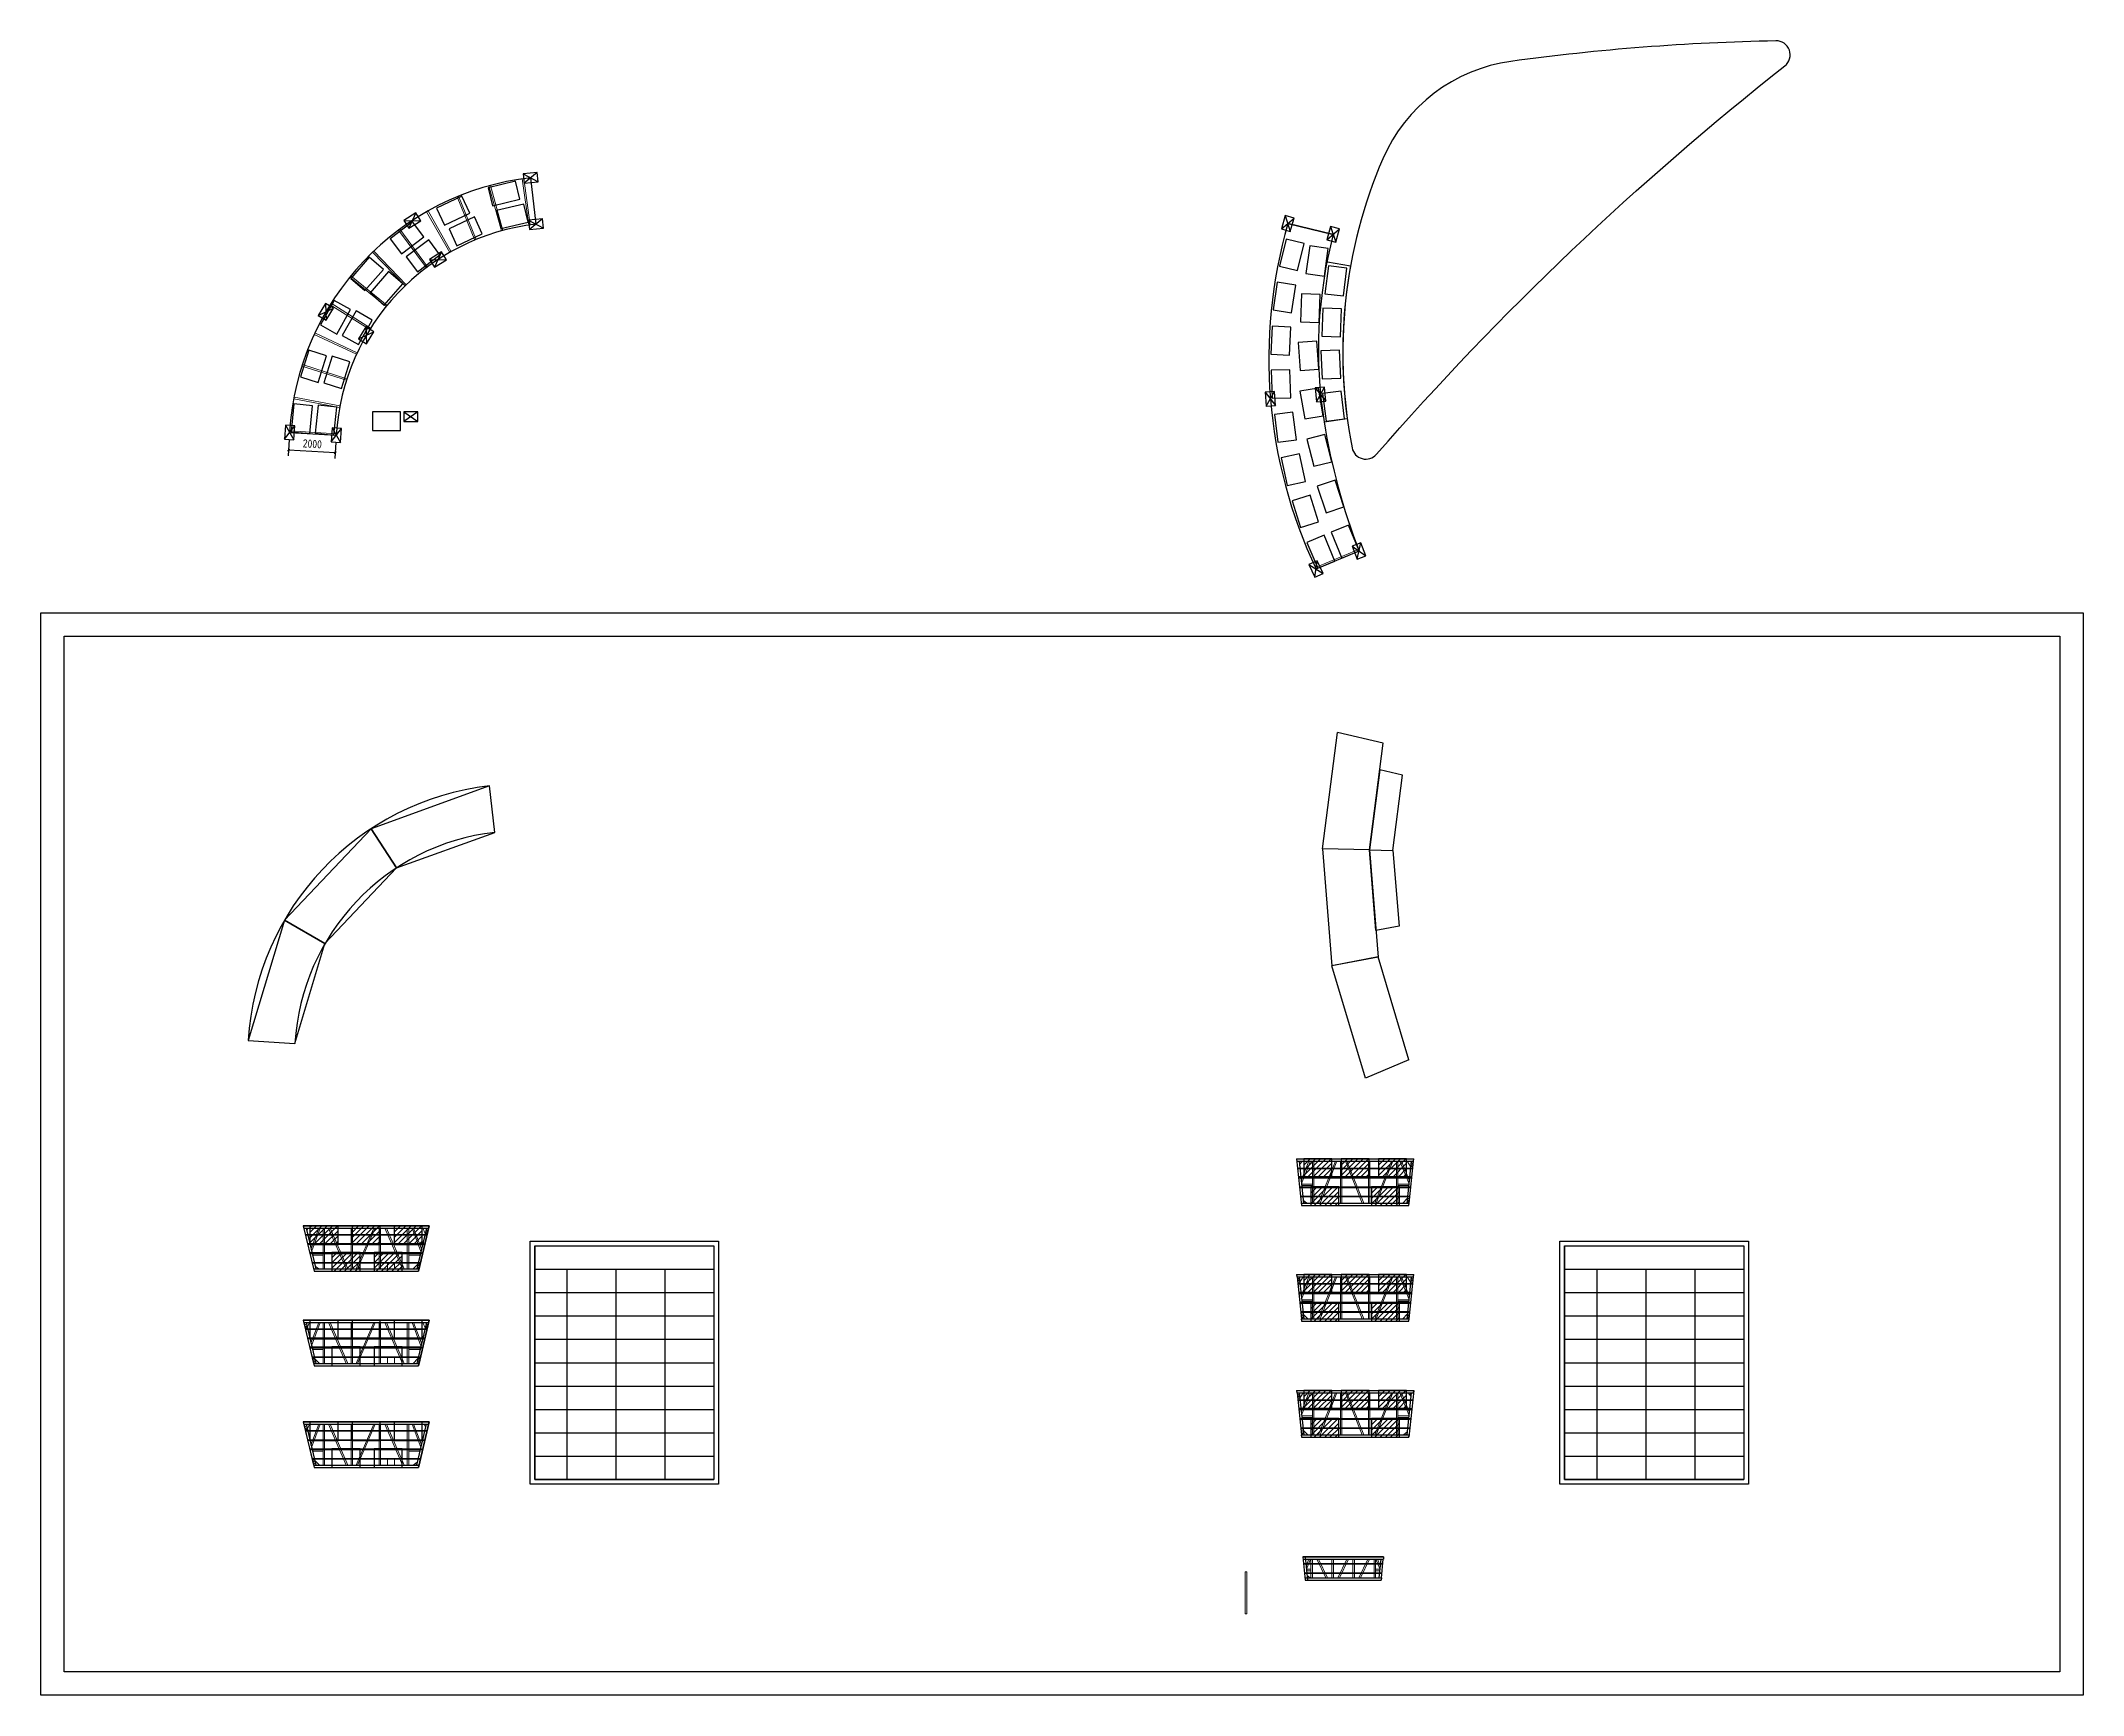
# Model space of a CAD drawing. Extents: x 2104 to 89513, y -51390 to 19416.
import ezdxf

# ---------------------------------------------------------------- set-up
doc = ezdxf.new("R2010")
doc.units = 0
doc.header["$LTSCALE"] = 1000
doc.header["$MEASUREMENT"] = 0
for name, color, linetype in [('00-BJLA-硬质边界', 40, 'Continuous'), ('U型对接槽', 6, 'Continuous'), ('卡槽', 242, 'Continuous'), ('浮箱名称', 5, 'Continuous'), ('连接端梁', 130, 'Continuous'), ('锚块', 222, 'Continuous')]:
    doc.layers.add(name, color=color, linetype=linetype)
for name, color, linetype, lineweight in [('加强板', 140, 'Continuous', 18), ('铝主梁', 3, 'Continuous', 9), ('铝龙骨', 7, 'Continuous', 9)]:
    doc.layers.add(name, color=color, linetype=linetype, lineweight=lineweight)
doc.styles.get("Standard").update_dxf_attribs({"font": 'gbenor.shx', "bigfont": 'gbcbig.shx'})
doc.dimstyles.get("Standard").update_dxf_attribs({"dimscale": 100, "dimtxt": 3.5, "dimasz": 1, "dimexe": 2.5, "dimexo": 3, "dimgap": 1.5, "dimtad": 1, "dimdec": 0, "dimzin": 0, "dimdsep": 46, "dimtxsty": 'Standard', "dimblk": 'ARCHTICK', "dimcen": 0.09, "dimadec": 0, "dimazin": 0, "dimtfac": 1, "dimtdec": 0, "dimtix": 1, "dimtmove": 2, "dimatfit": 3, "dimfxl": 1, "dimtolj": 1, "dimtzin": 0, "dimarcsym": 0})

# ---------------------------------------------------------------- blocks, each defined once
blk = doc.blocks.new('*U108')
at = {"layer": '浮箱名称'}
blk.add_lwpolyline([(0, 101), (1199, 53), (1231, 853), (32, 900)], close=True, dxfattribs=at)
blk = doc.blocks.new('*U109')
at = {"layer": '浮箱名称', "color": 0, "linetype": 'ByBlock', "lineweight": -2, "transparency": 16777216}
for p, rotation in [((21816, 11281), 15.48242623375462), ((19958, 10553), 27.33826452313159), ((18288, 9457), 39.19410281250858), ((16880, 8043), 51.0499411018856), ((15792, 6369), 62.90577939126262), ((15071, 4507), 74.76161768063965), ((14748, 2537), 86.61745597001661)]:
    blk.add_blockref('*U108', p, dxfattribs=dict(at, rotation=rotation))
blk = doc.blocks.new('*U110')
at = {"layer": '浮箱名称'}
blk.add_lwpolyline([(-1, -867), (1198, -915), (1230, -115), (31, -68)], close=True, dxfattribs=at)
blk = doc.blocks.new('*U111')
at = {"layer": '浮箱名称', "color": 0, "linetype": 'ByBlock', "lineweight": -2, "transparency": 16777216}
for p, rotation in [((21204, 13187), 15.88083453815083), ((18980, 12298), 27.66866281654756), ((16983, 10974), 39.45649109494422), ((15299, 9269), 51.24431937334091), ((14000, 7257), 63.03214765173762), ((13138, 5021), 74.8199759301343), ((12751, 2657), 86.60780420853106)]:
    blk.add_blockref('*U110', p, dxfattribs=dict(at, rotation=rotation))
blk = doc.blocks.new('_ArchTick')
at = {"color": 0, "linetype": 'ByBlock', "const_width": 0.4}
blk.add_lwpolyline([(-0.5, -0.5), (0.5, 0.5)], dxfattribs=at)
blk = doc.blocks.new('*D112')
at = {"layer": 'Defpoints', "color": 0, "transparency": 16777216}
for p in [(12751, 2657), (12706, 1902), (14748, 2537)]:
    blk.add_point(p, dxfattribs=at)
at = {"layer": '浮箱名称', "color": 0, "lineweight": -2, "transparency": 16777216}
for p, q in [((12733, 2357), (12691, 1653)), ((14703, 1782), (12706, 1902)), ((14730, 2237), (14688, 1533))]:
    blk.add_line(p, q, dxfattribs=at)
at = {"layer": '浮箱名称', "color": 0, "lineweight": -2, "transparency": 16777216, "xscale": 100, "yscale": 100, "zscale": 100}
for p, rotation in [((12706, 1902), 176.5611601380903), ((14703, 1782), 356.5611601380903)]:
    blk.add_blockref('_ArchTick', p, dxfattribs=dict(at, rotation=rotation))
at = {"layer": '浮箱名称', "color": 0, "transparency": 16777216, "insert": (13724, 2167), "char_height": 350, "attachment_point": 5, "rotation": 356.56116}
blk.add_mtext('\\A1;2000', dxfattribs=at)
blk = doc.blocks.new('*U113')
at = {"layer": '浮箱名称'}
blk.add_lwpolyline([(1195, -137), (-4, -80), (-42, -879), (1157, -936)], close=True, dxfattribs=at)
blk = doc.blocks.new('*U114')
at = {"layer": '浮箱名称', "color": 0, "linetype": 'ByBlock', "lineweight": -2, "transparency": 16777216}
for p, rotation in [((55040, 9787), 79.06620190362979), ((54765, 7908), 84.24790588157073), ((54660, 6011), 89.42960985951154), ((54727, 4113), 94.61131383745227), ((54965, 2229), 99.79301781539307), ((55372, 374), 104.9747217933339), ((55945, -1437), 110.1564257712748), ((56680, -3189), 115.3381297492157)]:
    blk.add_blockref('*U113', p, dxfattribs=dict(at, rotation=rotation))
blk = doc.blocks.new('*U115')
at = {"layer": '浮箱名称'}
blk.add_lwpolyline([(1207, 903), (7, 914), (0, 114), (1200, 103)], close=True, dxfattribs=at)
blk = doc.blocks.new('*U116')
at = {"layer": '浮箱名称', "color": 0, "linetype": 'ByBlock', "lineweight": -2, "transparency": 16777216}
for p, rotation in [((57966, 8482), 83.37675193445781), ((57837, 6738), 88.15139119159271), ((57854, 4988), 92.92603044872759), ((58016, 3246), 97.70066970586261)]:
    blk.add_blockref('*U115', p, dxfattribs=dict(at, rotation=rotation))
blk = doc.blocks.new('锚块')
at = {"layer": '锚块'}
blk.add_lwpolyline([(25072, 13954), (25672, 13954), (25672, 14354), (25072, 14354)], close=True, dxfattribs=at)
for points in [[(25672, 14354), (25072, 13954)], [(25072, 14354), (25672, 13954)]]:
    blk.add_lwpolyline(points, dxfattribs=at)
blk = doc.blocks.new('*U118')
at = {"layer": '锚块', "rotation": 358.977561918894}
blk.add_blockref('锚块', (-25621, -13699), dxfattribs=at)
blk = doc.blocks.new('*U119')
at = {"layer": '锚块', "color": 0, "linetype": 'ByBlock', "lineweight": -2, "transparency": 16777216}
for p, rotation in [((23297, 11569), 6.532660286140839), ((19100, 10052), 33.22759218076614), ((16032, 6811), 59.92252407539139), ((14748, 2537), 86.61745597001661)]:
    blk.add_blockref('*U118', p, dxfattribs=dict(at, rotation=rotation))
blk = doc.blocks.new('*U120')
at = {"layer": '锚块', "rotation": 359.2581737395506}
blk.add_blockref('锚块', (-25554, -13824), dxfattribs=at)
blk = doc.blocks.new('*U121')
at = {"layer": '锚块', "color": 0, "linetype": 'ByBlock', "lineweight": -2, "transparency": 16777216}
for p, rotation in [((23068, 13556), 6.537499685195602), ((18004, 11725), 33.22760119297405), ((14302, 7814), 59.91770270075256), ((12751, 2657), 86.60780420853106)]:
    blk.add_blockref('*U120', p, dxfattribs=dict(at, rotation=rotation))
blk = doc.blocks.new('*U122')
at = {"layer": '锚块', "rotation": 359.5916326167693}
blk.add_blockref('锚块', (-25473, -13973), dxfattribs=at)
blk = doc.blocks.new('*U123')
at = {"layer": '锚块', "color": 0, "linetype": 'ByBlock', "lineweight": -2, "transparency": 16777216}
for p, rotation in [((55473, 11595), 73.9947004370309), ((54728, 4093), 94.66641509312325), ((56680, -3189), 115.3381297492157)]:
    blk.add_blockref('*U122', p, dxfattribs=dict(at, rotation=rotation))
blk = doc.blocks.new('*U124')
at = {"layer": '浮箱名称'}
blk.add_lwpolyline([(1178, 831), (-22, 800), (-1, 0), (1199, 31)], close=True, dxfattribs=at)
blk = doc.blocks.new('*U125')
at = {"layer": '锚块', "color": 0, "linetype": 'ByBlock', "lineweight": -2, "transparency": 16777216}
for p, rotation in [((57039, 9345), 80.67810270549326), ((56816, 7358), 86.55179480331631), ((56799, 5359), 92.42548690113928), ((56985, 3369), 98.29917899896235), ((57358, 1404), 102.8538745781734), ((57873, -528), 106.977771879688), ((58525, -2418), 111.1016691812028)]:
    blk.add_blockref('*U124', p, dxfattribs=dict(at, rotation=rotation))
blk = doc.blocks.new('*U126')
at = {"layer": '锚块', "rotation": 359.6911219743815}
blk.add_blockref('锚块', (-25448, -14017), dxfattribs=at)
blk = doc.blocks.new('*U127')
at = {"layer": '锚块', "color": 0, "linetype": 'ByBlock', "lineweight": -2, "transparency": 16777216}
for p, rotation in [((57419, 11134), 75.30527770450016), ((56875, 4277), 95.61276649846559), ((58525, -2418), 111.1016691812028)]:
    blk.add_blockref('*U126', p, dxfattribs=dict(at, rotation=rotation))
blk = doc.blocks.new('*U128')
at = {"layer": '铝主梁'}
blk.add_lwpolyline([(2, 2000), (2, 0), (62, -2), (74, 2000)], close=True, dxfattribs=at)
blk = doc.blocks.new('*U129')
at = {"layer": '铝主梁', "color": 0, "linetype": 'ByBlock', "lineweight": -2, "transparency": 16777216}
for p, rotation in [((21816, 11281), 15.48242623375517), ((22990, 11529), 8.36892326012902), ((20683, 10890), 22.59592920738129), ((19606, 10362), 29.7094321810074), ((18604, 9704), 36.82293515463356), ((17690, 8927), 43.93643812825975), ((16880, 8043), 51.04994110188591), ((16185, 7065), 58.16344407551208), ((15617, 6009), 65.27694704913817), ((15184, 4891), 72.39045002276436), ((14893, 3727), 79.50395299639045), ((14748, 2537), 86.61745597001661)]:
    blk.add_blockref('*U128', p, dxfattribs=dict(at, rotation=rotation))
blk = doc.blocks.new('*U130')
at = {"layer": '浮箱名称'}
blk.add_lwpolyline([(-600, -400), (600, -400), (600, 400), (-600, 400)], close=True, dxfattribs=at)
blk = doc.blocks.new('*U131')
at = {"color": 0, "linetype": 'ByBlock', "lineweight": -2, "transparency": 16777216}
for p in [(0, 0), (1800, 0), (3600, 0)]:
    blk.add_blockref('*U130', p, dxfattribs=at)
blk = doc.blocks.new('*U132')
at = {"layer": '浮箱名称'}
blk.add_lwpolyline([(-600, -400), (600, -400), (600, 400), (-600, 400)], close=True, dxfattribs=at)
blk = doc.blocks.new('*U133')
at = {"color": 0, "linetype": 'ByBlock', "lineweight": -2, "transparency": 16777216}
for p in [(0, 0), (1800, 0)]:
    blk.add_blockref('*U132', p, dxfattribs=at)
blk = doc.blocks.new('*U134')
at = {"layer": '铝主梁'}
for points in [[(-30, 873), (-30, -873)], [(30, -873), (30, 873)]]:
    blk.add_lwpolyline(points, dxfattribs=at)
blk = doc.blocks.new('*U135')
at = {"layer": '连接端梁', "color": 0, "linetype": 'ByBlock', "lineweight": -2, "transparency": 16777216}
for p in [(0, 0), (1200, 0), (2400, 0), (3600, 0)]:
    blk.add_blockref('*U134', p, dxfattribs=at)
blk = doc.blocks.new('*U137')
at = {"layer": '浮箱名称'}
blk.add_lwpolyline([(-600, -400), (600, -400), (600, 400), (-600, 400)], close=True, dxfattribs=at)
blk = doc.blocks.new('*U138')
at = {"color": 0, "linetype": 'ByBlock', "lineweight": -2, "transparency": 16777216}
for p in [(0, 0), (1800, 0), (3600, 0)]:
    blk.add_blockref('*U137', p, dxfattribs=at)
blk = doc.blocks.new('*U139')
at = {"layer": '浮箱名称'}
blk.add_lwpolyline([(-600, -400), (600, -400), (600, 400), (-600, 400)], close=True, dxfattribs=at)
blk = doc.blocks.new('*U140')
at = {"color": 0, "linetype": 'ByBlock', "lineweight": -2, "transparency": 16777216}
for p in [(0, 0), (1800, 0)]:
    blk.add_blockref('*U139', p, dxfattribs=at)
blk = doc.blocks.new('*U141')
at = {"layer": '铝主梁'}
for points in [[(-30, 873), (-30, -873)], [(30, -873), (30, 873)]]:
    blk.add_lwpolyline(points, dxfattribs=at)
blk = doc.blocks.new('*U142')
at = {"layer": '连接端梁', "color": 0, "linetype": 'ByBlock', "lineweight": -2, "transparency": 16777216}
for p in [(0, 0), (1200, 0), (2400, 0), (3600, 0)]:
    blk.add_blockref('*U141', p, dxfattribs=at)
blk = doc.blocks.new('*U143')
at = {"layer": '浮箱名称'}
blk.add_lwpolyline([(-600, -400), (600, -400), (600, 400), (-600, 400)], close=True, dxfattribs=at)
blk = doc.blocks.new('*U144')
at = {"color": 0, "linetype": 'ByBlock', "lineweight": -2, "transparency": 16777216}
for p in [(0, 0), (1800, 0), (3600, 0)]:
    blk.add_blockref('*U143', p, dxfattribs=at)
blk = doc.blocks.new('*U145')
at = {"layer": '浮箱名称'}
blk.add_lwpolyline([(-600, -400), (600, -400), (600, 400), (-600, 400)], close=True, dxfattribs=at)
blk = doc.blocks.new('*U146')
at = {"color": 0, "linetype": 'ByBlock', "lineweight": -2, "transparency": 16777216}
for p in [(0, 0), (1800, 0)]:
    blk.add_blockref('*U145', p, dxfattribs=at)
blk = doc.blocks.new('*U147')
at = {"layer": '铝主梁'}
for points in [[(-30, 873), (-30, -873)], [(30, -873), (30, 873)]]:
    blk.add_lwpolyline(points, dxfattribs=at)
blk = doc.blocks.new('*U148')
at = {"layer": '连接端梁', "color": 0, "linetype": 'ByBlock', "lineweight": -2, "transparency": 16777216}
for p in [(0, 0), (1200, 0), (2400, 0), (3600, 0)]:
    blk.add_blockref('*U147', p, dxfattribs=at)
blk = doc.blocks.new('1')
at = {"layer": '加强板'}
blk.add_lwpolyline([(18699, -32438), (18452, -32438), (18554, -32659), (18647, -32659)], close=True, dxfattribs=at)
for centre in [(18612, -32609), (18632, -32526)]:
    blk.add_circle(centre, 10, dxfattribs=at)
blk = doc.blocks.new('2')
at = {"layer": '加强板'}
blk.add_lwpolyline([(18334, -33978), (18241, -33978), (18034, -34184), (18285, -34184)], close=True, dxfattribs=at)
for centre in [(18273, -34039), (18253, -34122)]:
    blk.add_circle(centre, 10, dxfattribs=at)
blk = doc.blocks.new('5')
for points in [[(59340, -19796), (57364, -20169)], [(60659, -24202), (59340, -19796)], [(58803, -24977), (57364, -20169)], [(60659, -24202), (58803, -24977)]]:
    blk.add_lwpolyline(points)

msp = doc.modelspace()

# ---------------------------------------------------------------- hatches: boundary and pattern name
at = {"layer": '卡槽'}
h = msp.add_hatch(dxfattribs=at)
h.set_pattern_fill('ANSI31', color=5, scale=100)
h.set_pattern_definition([(45, (0, -3004.16), (-112.2532, 112.2532), [])])
h.paths.add_polyline_path([(13622.7, -32103), (14822.7, -32103), (14822.7, -31303), (13622.7, -31303)])
h.paths.add_polyline_path([(15422.7, -32103), (16622.7, -32103), (16622.7, -31303), (15422.7, -31303)])
h.paths.add_polyline_path([(17222.7, -32103), (18422.7, -32103), (18422.7, -31303), (17222.7, -31303)])
h.paths.add_polyline_path([(14564.9, -33248.9), (15764.9, -33248.9), (15764.9, -32448.9), (14564.9, -32448.9)])
h.paths.add_polyline_path([(16364.9, -33248.9), (17564.9, -33248.9), (17564.9, -32448.9), (16364.9, -32448.9)])
at = {"layer": '铝主梁'}
h = msp.add_hatch(dxfattribs=at)
h.set_pattern_fill('ANSI31', color=5, scale=100)
h.set_pattern_definition([(45, (0, 0), (-112.2532, 112.2532), [])])
h.paths.add_polyline_path([(56158.2, -29235.1), (57358.2, -29235.1), (57358.2, -28435.1), (56158.2, -28435.1)])
h = msp.add_hatch(dxfattribs=at)
h.set_pattern_fill('ANSI31', color=5, scale=100)
h.set_pattern_definition([(45, (1600, 1e-07), (-112.2532, 112.2532), [])])
h.paths.add_polyline_path([(57758.2, -29235.1), (58958.2, -29235.1), (58958.2, -28435.1), (57758.2, -28435.1)])
h = msp.add_hatch(dxfattribs=at)
h.set_pattern_fill('ANSI31', color=5, scale=100)
h.set_pattern_definition([(45, (3200, 4e-12), (-112.2532, 112.2532), [])])
h.paths.add_polyline_path([(59358.2, -29235.1), (60558.2, -29235.1), (60558.2, -28435.1), (59358.2, -28435.1)])
h = msp.add_hatch(dxfattribs=at)
h.set_pattern_fill('ANSI31', color=5, scale=100)
h.set_pattern_definition([(45, (300, -1200), (-112.2532, 112.2532), [])])
h.paths.add_polyline_path([(56458.2, -30435.1), (57658.2, -30435.1), (57658.2, -29635.1), (56458.2, -29635.1)])
h = msp.add_hatch(dxfattribs=at)
h.set_pattern_fill('ANSI31', color=5, scale=100)
h.set_pattern_definition([(45, (2900, -1200), (-112.2532, 112.2532), [])])
h.paths.add_polyline_path([(59058.2, -30435.1), (60258.2, -30435.1), (60258.2, -29635.1), (59058.2, -29635.1)])
h = msp.add_hatch(dxfattribs=at)
h.set_pattern_fill('ANSI31', color=5, scale=100)
h.set_pattern_definition([(45, (0, -4948.2), (-112.2532, 112.2532), [])])
h.paths.add_polyline_path([(56158.2, -34183.3), (57358.2, -34183.3), (57358.2, -33383.3), (56158.2, -33383.3)])
h = msp.add_hatch(dxfattribs=at)
h.set_pattern_fill('ANSI31', color=5, scale=100)
h.set_pattern_definition([(45, (1600, -4948.2), (-112.2532, 112.2532), [])])
h.paths.add_polyline_path([(57758.2, -34183.3), (58958.2, -34183.3), (58958.2, -33383.3), (57758.2, -33383.3)])
h = msp.add_hatch(dxfattribs=at)
h.set_pattern_fill('ANSI31', color=5, scale=100)
h.set_pattern_definition([(45, (3200, -4948.2), (-112.2532, 112.2532), [])])
h.paths.add_polyline_path([(59358.2, -34183.3), (60558.2, -34183.3), (60558.2, -33383.3), (59358.2, -33383.3)])
h = msp.add_hatch(dxfattribs=at)
h.set_pattern_fill('ANSI31', color=5, scale=100)
h.set_pattern_definition([(45, (300, -6148.2), (-112.2532, 112.2532), [])])
h.paths.add_polyline_path([(56458.2, -35383.3), (57658.2, -35383.3), (57658.2, -34583.3), (56458.2, -34583.3)])
h = msp.add_hatch(dxfattribs=at)
h.set_pattern_fill('ANSI31', color=5, scale=100)
h.set_pattern_definition([(45, (2900, -6148.2), (-112.2532, 112.2532), [])])
h.paths.add_polyline_path([(59058.2, -35383.3), (60258.2, -35383.3), (60258.2, -34583.3), (59058.2, -34583.3)])
h = msp.add_hatch(dxfattribs=at)
h.set_pattern_fill('ANSI31', color=5, scale=100)
h.set_pattern_definition([(45, (0, -9918.67), (-112.2532, 112.2532), [])])
h.paths.add_polyline_path([(56158.2, -39153.8), (57358.2, -39153.8), (57358.2, -38353.8), (56158.2, -38353.8)])
h = msp.add_hatch(dxfattribs=at)
h.set_pattern_fill('ANSI31', color=5, scale=100)
h.set_pattern_definition([(45, (1600, -9918.67), (-112.2532, 112.2532), [])])
h.paths.add_polyline_path([(57758.2, -39153.8), (58958.2, -39153.8), (58958.2, -38353.8), (57758.2, -38353.8)])
h = msp.add_hatch(dxfattribs=at)
h.set_pattern_fill('ANSI31', color=5, scale=100)
h.set_pattern_definition([(45, (3200, -9918.67), (-112.2532, 112.2532), [])])
h.paths.add_polyline_path([(59358.2, -39153.8), (60558.2, -39153.8), (60558.2, -38353.8), (59358.2, -38353.8)])
h = msp.add_hatch(dxfattribs=at)
h.set_pattern_fill('ANSI31', color=5, scale=100)
h.set_pattern_definition([(45, (300, -11118.67), (-112.2532, 112.2532), [])])
h.paths.add_polyline_path([(56458.2, -40353.8), (57658.2, -40353.8), (57658.2, -39553.8), (56458.2, -39553.8)])
h = msp.add_hatch(dxfattribs=at)
h.set_pattern_fill('ANSI31', color=5, scale=100)
h.set_pattern_definition([(45, (2900, -11118.67), (-112.2532, 112.2532), [])])
h.paths.add_polyline_path([(59058.2, -40353.8), (60258.2, -40353.8), (60258.2, -39553.8), (59058.2, -39553.8)])

# ---------------------------------------------------------------- linework, layer by layer
for p, q in [((56113.5, -45470.9), (56218.6, -46470.9)), ((59572.9, -45470.9), (56113.5, -45470.9)), ((56218.6, -46470.9), (59467.8, -46470.9))]:
    msp.add_line(p, q)
for points in [[(55473.2, 11595, 0.1823774), (56679.9, -3188.7, -0.7143538)], [(57419.3, 11133.7, 0.1040303), (57024.6, 3112.1, 0.0516914), (58525.4, -2418, 2.69637)]]:
    msp.add_lwpolyline(points, format="xyb")
for points in [[(58965.8, -15212.4), (59971.1, -15235.8), (60385.8, -12013.2), (59407.4, -11781.3)], [(17331.8, -15980.5), (21528.5, -14463), (21299.9, -12476.1), (16235.9, -14307.5)], [(14264.2, -19221.6), (17331.8, -15980.5), (16235.9, -14307.5), (12533.5, -18219.3)], [(58965.8, -15212.4), (59971.1, -15235.8), (60235.4, -18474.2), (59247.3, -18660.3)], [(12979.5, -23495.3), (14264.2, -19221.6), (12533.5, -18219.3), (10983.1, -23375.4)], [(13798.7, -33248.9), (18261.3, -33248.9), (18723, -31303), (13337, -31303)], [(13798.7, -37288.1), (18261.3, -37288.1), (18723, -35342.1), (13337, -35342.1)], [(13798.7, -41642.3), (18261.3, -41642.3), (18723, -39696.3), (13337, -39696.3)]]:
    msp.add_lwpolyline(points, close=True)
for points in [[(55848.4, -28435.1), (60868, -28435.1)], [(56058.6, -30435.1), (60657.8, -30435.1)], [(14104.5, -31303), (14104.5, -31303), (14044.5, -31303)], [(23239.6, -32160.5), (23239.6, -42160.5)], [(23239.6, -32160.5), (30913.4, -32160.5)], [(30913.4, -32160.5), (30913.4, -42160.5)], [(67311.2, -32160.5), (74985, -32160.5)], [(67311.2, -32160.5), (67311.2, -42160.5)], [(74985, -32160.5), (74985, -42160.5)], [(23239.6, -33160.5), (30913.4, -33160.5)], [(24622.5, -33160.5), (24622.5, -42160.5)], [(26719.5, -33160.5), (26719.5, -42160.5)], [(28816.4, -33160.5), (28816.4, -42160.5)], [(67311.2, -33160.5), (74985, -33160.5)], [(68694.1, -33160.5), (68694.1, -42160.5)], [(70791.1, -33160.5), (70791.1, -42160.5)], [(72888, -33160.5), (72888, -42160.5)], [(14044.5, -33248.9), (14104.5, -33248.9)], [(55848.4, -33383.3), (60868, -33383.3)], [(23239.6, -34160.5), (30913.4, -34160.5)], [(67311.2, -34160.5), (74985, -34160.5)], [(14104.5, -35342.1), (14104.5, -35342.1), (14044.5, -35342.1)], [(23239.6, -35160.5), (30913.4, -35160.5)], [(56058.6, -35383.3), (60657.8, -35383.3)], [(67311.2, -35160.5), (74985, -35160.5)], [(23239.6, -36160.5), (30913.4, -36160.5)], [(67311.2, -36160.5), (74985, -36160.5)], [(14044.5, -37288.1), (14104.5, -37288.1)], [(23239.6, -37160.5), (30913.4, -37160.5)], [(67311.2, -37160.5), (74985, -37160.5)], [(23239.6, -38160.5), (30913.4, -38160.5)], [(55848.4, -38353.8), (60868, -38353.8)], [(67311.2, -38160.5), (74985, -38160.5)], [(23239.6, -39160.5), (30913.4, -39160.5)], [(67311.2, -39160.5), (74985, -39160.5)], [(14104.5, -39696.3), (14104.5, -39696.3), (14044.5, -39696.3)], [(23239.6, -40160.5), (30913.4, -40160.5)], [(67311.2, -40160.5), (74985, -40160.5)], [(56058.6, -40353.8), (60657.8, -40353.8)], [(14044.5, -41642.3), (14104.5, -41642.3)], [(23239.6, -41160.5), (30913.4, -41160.5)], [(67311.2, -41160.5), (74985, -41160.5)], [(23239.6, -42160.5), (30913.4, -42160.5)], [(67311.2, -42160.5), (74985, -42160.5)]]:
    msp.add_lwpolyline(points)
at = {"layer": '00-BJLA-硬质边界'}
for p, q in [((23296.8, 11569.3), (23068.3, 13556.2)), ((12751.5, 2656.9), (14747.9, 2536.9)), ((21528.5, -14463), (21299.9, -12476.1))]:
    msp.add_line(p, q, dxfattribs=at)
msp.add_lwpolyline([(65024.8, 18537.2, 0.2629448), (59541.1, 14371.8, 0.1515527), (58223, 1997.2, 0.6233175), (59263.7, 1718.8, -0.0466016), (76744.8, 18344.2, 0.7190834), (76362.2, 19415.5, 0.0290322), (65025.2, 18537.2)], format="xyb", dxfattribs=at)
for points in [[(57419.3, 11133.7), (55473.2, 11595)], [(55473.2, 11595), (57419.3, 11133.7)], [(57419.3, 11133.7), (55473.2, 11595)], [(55473.2, 11595), (57419.3, 11133.7)], [(57174.2, 9957.5), (58158.4, 9780.3)], [(57174.2, 9957.5), (58158.4, 9780.3)], [(57024.6, 3112.1), (58015.6, 3246.1)], [(57024.6, 3112.1), (58015.6, 3246.1)], [(56679.9, -3188.7), (58525.4, -2418)], [(56679.9, -3188.7), (58525.4, -2418)], [(10983.1, -23375.4), (12979.5, -23495.3)]]:
    msp.add_lwpolyline(points, dxfattribs=at)
for centre, radius, start, end in [((24396.4, 1966.6), 11665.4, 96.5375, 176.607804), ((24396.4, 1966.6), 9665.4, 96.53266, 176.617456), ((22628.1, -24065.6), 11665.4, 96.5375, 176.607804), ((22628.1, -24065.6), 9665.4, 96.53266, 176.617456)]:
    msp.add_arc(centre, radius, start, end, dxfattribs=at)
at = {"layer": 'U型对接槽'}
for points in [[(60751.9, -28535.1), (60562.8, -30335.1)], [(60842.4, -28535.1), (60653.2, -30335.1)], [(18606.8, -31403), (18192.6, -33148.9)], [(18699.3, -31403), (18285, -33148.9)], [(55873.9, -33483.3), (56063.1, -35283.3)], [(55964.4, -33483.3), (56153.6, -35283.3)], [(60751.9, -33483.3), (60562.8, -35283.3)], [(60842.4, -33483.3), (60653.2, -35283.3)], [(13360.7, -35442.1), (13775, -37188.1)], [(13453.2, -35442.1), (13867.5, -37188.1)], [(18606.8, -35442.1), (18192.6, -37188.1)], [(18699.3, -35442.1), (18285, -37188.1)], [(55873.9, -38453.8), (56063.1, -40253.8)], [(55964.4, -38453.8), (56153.6, -40253.8)], [(13360.7, -39796.3), (13775, -41542.3)], [(13453.2, -39796.3), (13867.5, -41542.3)], [(59456.8, -45570.9), (59372.7, -46370.9)], [(59547.3, -45570.9), (59463.2, -46370.9)]]:
    msp.add_lwpolyline(points, dxfattribs=at)
at = {"layer": '加强板'}
for points in [[(60727.6, -28767), (60584.8, -28535.1)], [(60842.4, -28535.1), (60818.1, -28767), (60727.6, -28767)], [(60583.6, -30137.1), (60389.5, -30335.1)], [(60653.2, -30335.1), (60674.1, -30137.1), (60583.6, -30137.1)], [(18241.4, -32943.2), (18034.1, -33148.9)], [(55873.9, -33483.3), (55898.3, -33715.2), (55988.8, -33715.2)], [(55988.8, -33715.2), (56131.6, -33483.3)], [(60727.6, -33715.2), (60584.8, -33483.3)], [(60842.4, -33483.3), (60818.1, -33715.2), (60727.6, -33715.2)], [(18554.4, -35663.2), (18452.2, -35442.1), (18699.3, -35442.1)], [(18699.3, -35442.1), (18646.9, -35663.2), (18554.4, -35663.2)], [(56063.1, -35283.3), (56042.3, -35085.3), (56132.8, -35085.3)], [(56132.8, -35085.3), (56326.9, -35283.3)], [(60583.6, -35085.3), (60389.5, -35283.3)], [(60653.2, -35283.3), (60674.1, -35085.3), (60583.6, -35085.3)], [(18241.4, -36982.4), (18034.1, -37188.1)], [(18034.1, -37188.1), (18285, -37188.1)], [(18285, -37188.1), (18333.9, -36982.4), (18241.4, -36982.4)], [(55873.9, -38453.8), (55898.3, -38685.7), (55988.8, -38685.7)], [(55988.8, -38685.7), (56131.6, -38453.8)], [(56063.1, -40253.8), (56042.3, -40055.7), (56132.8, -40055.7)], [(56132.8, -40055.7), (56326.9, -40253.8)]]:
    msp.add_lwpolyline(points, dxfattribs=at)
for points in [[(60584.8, -28535.1), (60842.4, -28535.1), (60818.1, -28767), (60727.6, -28767)], [(56131.6, -33483.3), (55873.9, -33483.3), (55898.3, -33715.2), (55988.8, -33715.2)], [(60584.8, -33483.3), (60842.4, -33483.3), (60818.1, -33715.2), (60727.6, -33715.2)], [(56131.6, -38453.8), (55873.9, -38453.8), (55898.3, -38685.7), (55988.8, -38685.7)]]:
    msp.add_lwpolyline(points, close=True, dxfattribs=at)
for centre in [(60780.6, -28693.6), (60788.4, -28619.6), (60614, -30278.6), (60621.8, -30204.6), (55928, -33567.8), (55935.8, -33641.8), (60780.6, -33641.8), (60788.4, -33567.8), (56094.6, -35152.8), (56102.4, -35226.8), (60614, -35226.8), (60621.8, -35152.8), (55928, -38538.2), (55935.8, -38612.3), (56094.6, -40123.3), (56102.4, -40197.3)]:
    msp.add_circle(centre, 10, dxfattribs=at)
at = {"layer": '卡槽'}
for points in [[(2104.2, -5067.3), (89513.4, -5067.3), (89513.4, -51390.4), (2104.2, -51390.4)], [(3104.2, -6067.3), (88513.4, -6067.3), (88513.4, -50390.4), (3104.2, -50390.4)], [(55980.1, -29195.1), (60730.9, -29195.1), (60730.9, -29235.1), (55980.1, -29235.1)], [(56020, -29635.1), (60681.3, -29635.1), (60681.3, -29675.1), (56020, -29675.1)], [(13560.7, -32063), (18499.4, -32063), (18499.4, -32103), (13560.7, -32103)], [(23039.6, -31960.5), (31113.4, -31960.5), (31113.4, -42360.5), (23039.6, -42360.5)], [(23239.6, -32160.5), (30913.4, -32160.5), (30913.4, -42160.5), (23239.6, -42160.5)], [(67111.2, -31960.5), (75185, -31960.5), (75185, -42360.5), (67111.2, -42360.5)], [(67311.2, -32160.5), (74985, -32160.5), (74985, -42160.5), (67311.2, -42160.5)], [(13651.5, -32448.9), (18402.2, -32448.9), (18402.2, -32488.9), (13651.5, -32488.9)], [(55980.1, -34143.3), (60730.9, -34143.3), (60730.9, -34183.3), (55980.1, -34183.3)], [(56020, -34583.3), (60681.3, -34583.3), (60681.3, -34623.3), (56020, -34623.3)], [(13560.7, -36102.1), (18499.4, -36102.1), (18499.4, -36142.1), (13560.7, -36142.1)], [(13651.5, -36488.1), (18402.2, -36488.1), (18402.2, -36528.1), (13651.5, -36528.1)], [(55980.1, -39113.8), (60730.9, -39113.8), (60730.9, -39153.8), (55980.1, -39153.8)], [(56020, -39553.8), (60681.3, -39553.8), (60681.3, -39593.8), (56020, -39593.8)], [(13560.7, -40456.3), (18499.4, -40456.3), (18499.4, -40496.3), (13560.7, -40496.3)], [(13651.5, -40842.3), (18402.2, -40842.3), (18402.2, -40882.3), (13651.5, -40882.3)]]:
    msp.add_lwpolyline(points, close=True, dxfattribs=at)
for points in [[(13622.7, -36102.1), (18422.7, -36102.1)], [(13622.7, -36142.1), (18422.7, -36142.1)]]:
    msp.add_lwpolyline(points, dxfattribs=at)
at = {"layer": '浮箱名称'}
msp.add_lwpolyline([(58158.4, 9780.3, 0.0782836), (58015.6, 3246.1, -1.1324145)], format="xyb", dxfattribs=at)
for points in [[(16298.6, 2740), (17498.6, 2740), (17498.6, 3540), (16298.6, 3540)], [(56158.2, -29235.1), (57358.2, -29235.1), (57358.2, -28435.1), (56158.2, -28435.1)], [(57758.2, -29235.1), (58958.2, -29235.1), (58958.2, -28435.1), (57758.2, -28435.1)], [(59358.2, -29235.1), (60558.2, -29235.1), (60558.2, -28435.1), (59358.2, -28435.1)], [(56458.2, -30435.1), (57658.2, -30435.1), (57658.2, -29635.1), (56458.2, -29635.1)], [(59058.2, -30435.1), (60258.2, -30435.1), (60258.2, -29635.1), (59058.2, -29635.1)], [(56158.2, -34183.3), (57358.2, -34183.3), (57358.2, -33383.3), (56158.2, -33383.3)], [(57758.2, -34183.3), (58958.2, -34183.3), (58958.2, -33383.3), (57758.2, -33383.3)], [(59358.2, -34183.3), (60558.2, -34183.3), (60558.2, -33383.3), (59358.2, -33383.3)], [(56458.2, -35383.3), (57658.2, -35383.3), (57658.2, -34583.3), (56458.2, -34583.3)], [(59058.2, -35383.3), (60258.2, -35383.3), (60258.2, -34583.3), (59058.2, -34583.3)], [(56158.2, -39153.8), (57358.2, -39153.8), (57358.2, -38353.8), (56158.2, -38353.8)], [(57758.2, -39153.8), (58958.2, -39153.8), (58958.2, -38353.8), (57758.2, -38353.8)], [(59358.2, -39153.8), (60558.2, -39153.8), (60558.2, -38353.8), (59358.2, -38353.8)], [(56458.2, -40353.8), (57658.2, -40353.8), (57658.2, -39553.8), (56458.2, -39553.8)], [(59058.2, -40353.8), (60258.2, -40353.8), (60258.2, -39553.8), (59058.2, -39553.8)]]:
    msp.add_lwpolyline(points, close=True, dxfattribs=at)
at = {"layer": '连接端梁'}
for points in [[(55848.4, -28435.1), (60868, -28435.1)], [(55848.4, -28435.1), (56058.6, -30435.1)], [(55858.9, -28535.1), (60857.5, -28535.1)], [(55959.4, -28535.1), (56148.6, -30335.1)], [(60857.5, -28535.1), (60868, -28435.1)], [(56048.1, -30335.1), (60668.3, -30335.1)], [(56058.6, -30435.1), (60657.8, -30435.1)], [(60657.8, -30435.1), (60668.3, -30335.1)], [(13337, -31303), (18723, -31303)], [(13337, -31303), (13798.7, -33248.9)], [(13360.7, -31403), (18699.3, -31403)], [(13463.5, -31403), (13877.7, -33148.9)], [(18723, -31303), (18261.3, -33248.9)], [(13775, -33148.9), (18285, -33148.9)], [(13798.7, -33248.9), (18261.3, -33248.9)], [(55848.4, -33383.3), (60868, -33383.3)], [(55848.4, -33383.3), (55858.9, -33483.3)], [(55858.9, -33483.3), (60857.5, -33483.3)], [(60857.5, -33483.3), (60868, -33383.3)], [(13337, -35342.1), (18723, -35342.1)], [(13337, -35342.1), (13798.7, -37288.1)], [(13360.7, -35442.1), (18699.3, -35442.1)], [(18723, -35342.1), (18261.3, -37288.1)], [(56048.1, -35283.3), (60668.3, -35283.3)], [(56048.1, -35283.3), (56058.6, -35383.3)], [(56058.6, -35383.3), (60657.8, -35383.3)], [(60657.8, -35383.3), (60668.3, -35283.3)], [(13775, -37188.1), (18285, -37188.1)], [(13798.7, -37288.1), (18261.3, -37288.1)], [(55848.4, -38353.8), (60868, -38353.8)], [(55848.4, -38353.8), (55858.9, -38453.8)], [(55858.9, -38453.8), (60857.5, -38453.8)], [(60757, -38453.8), (60567.8, -40253.8)], [(60868, -38353.8), (60657.8, -40353.8)], [(60857.5, -38453.8), (60868, -38353.8)], [(13337, -39696.3), (18723, -39696.3)], [(13337, -39696.3), (13798.7, -41642.3)], [(13360.7, -39796.3), (18699.3, -39796.3)], [(18596.5, -39796.3), (18182.3, -41542.3)], [(18723, -39696.3), (18261.3, -41642.3)], [(56048.1, -40253.8), (60668.3, -40253.8)], [(56048.1, -40253.8), (56058.6, -40353.8)], [(56058.6, -40353.8), (60657.8, -40353.8)], [(60657.8, -40353.8), (60668.3, -40253.8)], [(13775, -41542.3), (18285, -41542.3)], [(13798.7, -41642.3), (18261.3, -41642.3)], [(56113.5, -45470.9), (59572.9, -45470.9)], [(56113.5, -45470.9), (56218.6, -46470.9)], [(56124, -45570.9), (59562.4, -45570.9)], [(56214, -45470.9), (56319.1, -46470.9)], [(59572.9, -45470.9), (59562.4, -45570.9)], [(56208.1, -46370.9), (59478.3, -46370.9)], [(56218.6, -46470.9), (59467.8, -46470.9)], [(59478.3, -46370.9), (59467.8, -46470.9)]]:
    msp.add_lwpolyline(points, dxfattribs=at)
at = {"layer": '铝主梁'}
for points in [[(56679.9, -3188.7), (58525.4, -2418), (58504.2, -2361.9), (56652.2, -3121.8)], [(56528.2, -28535.1), (56588.2, -28535.1), (56588.2, -30335.1), (56528.2, -30335.1)], [(57728.2, -28535.1), (57788.2, -28535.1), (57788.2, -30335.1), (57728.2, -30335.1)], [(58928.2, -28535.1), (58988.2, -28535.1), (58988.2, -30335.1), (58928.2, -30335.1)], [(60128.2, -28535.1), (60188.2, -28535.1), (60188.2, -30335.1), (60128.2, -30335.1)], [(56528.2, -33483.3), (56588.2, -33483.3), (56588.2, -35283.3), (56528.2, -35283.3)], [(57728.2, -33483.3), (57788.2, -33483.3), (57788.2, -35283.3), (57728.2, -35283.3)], [(58928.2, -33483.3), (58988.2, -33483.3), (58988.2, -35283.3), (58928.2, -35283.3)], [(60128.2, -33483.3), (60188.2, -33483.3), (60188.2, -35283.3), (60128.2, -35283.3)], [(56528.2, -38453.8), (56588.2, -38453.8), (56588.2, -40253.8), (56528.2, -40253.8)], [(57728.2, -38453.8), (57788.2, -38453.8), (57788.2, -40253.8), (57728.2, -40253.8)], [(58928.2, -38453.8), (58988.2, -38453.8), (58988.2, -40253.8), (58928.2, -40253.8)], [(60128.2, -38453.8), (60188.2, -38453.8), (60188.2, -40253.8), (60128.2, -40253.8)], [(53652.9, -46107.9), (53712.9, -46107.9), (53712.9, -47907.9), (53652.9, -47907.9)], [(56463.2, -45570.9), (56523.2, -45570.9), (56523.2, -46370.9), (56463.2, -46370.9)], [(57363.2, -45570.9), (57423.2, -45570.9), (57423.2, -46370.9), (57363.2, -46370.9)], [(58263.2, -45570.9), (58323.2, -45570.9), (58323.2, -46370.9), (58263.2, -46370.9)], [(59163.2, -45570.9), (59223.2, -45570.9), (59223.2, -46370.9), (59163.2, -46370.9)]]:
    msp.add_lwpolyline(points, close=True, dxfattribs=at)
for points in [[(56018.3, -28535.1), (55966, -28598.2)], [(56096.1, -28535.1), (55974.8, -28681.7)], [(56378.8, -28535.1), (56046.1, -29359.6)], [(56443.5, -28535.1), (56059.4, -29486.8)], [(57510.4, -28535.1), (56793.1, -30335.1)], [(57575, -28535.1), (56857.7, -30335.1)], [(57941.4, -28535.1), (58658.7, -30335.1)], [(58005.9, -28535.1), (58723.3, -30335.1)], [(59910.4, -28535.1), (59193.1, -30335.1)], [(59975, -28535.1), (59257.7, -30335.1)], [(60272.8, -28535.1), (60653, -29476.9)], [(60337.6, -28535.1), (60666.3, -29349.7)], [(56063.1, -29521.9), (56528.2, -29521.9)], [(56069.4, -29581.9), (56528.2, -29581.9)], [(60648.2, -29521.9), (60188.2, -29521.9)], [(60641.9, -29581.9), (60188.2, -29581.9)], [(56135.2, -30208.1), (56289.4, -30335.1)], [(56144.2, -30293.2), (56195.1, -30335.1)], [(13477.8, -31403), (13467.9, -31421.7)], [(13545.6, -31403), (13489, -31510.4)], [(14001, -31403), (13670.6, -32275.9)], [(14065.2, -31403), (13695.3, -32380.1)], [(14417.3, -31403), (15178.1, -33148.9)], [(14482.7, -31403), (15243.6, -33148.9)], [(16354.4, -31403), (15593.6, -33148.9)], [(16419.9, -31403), (15659, -33148.9)], [(16825.4, -31403), (17586.3, -33148.9)], [(16890.9, -31403), (17651.7, -33148.9)], [(17994.8, -31403), (18371, -32396.8)], [(18059, -31403), (18395.7, -32292.6)], [(13721.9, -32492.3), (14188.1, -32492.3)], [(13736.2, -32552.3), (14188.1, -32552.3)], [(14003.8, -33148.9), (13849.9, -33031.4)], [(13904.9, -33148.9), (13871.7, -33123.6)], [(16942.4, -33148.9), (16942.4, -32898.9)], [(17236, -33148.9), (17236, -32898.9)], [(18348.3, -32492.3), (17848.1, -32492.3)], [(18334.1, -32552.3), (17848.1, -32552.3)], [(56378.8, -33483.3), (56046.1, -34307.8)], [(56443.5, -33483.3), (56059.4, -34435)], [(57510.4, -33483.3), (56793.1, -35283.3)], [(57575, -33483.3), (56857.7, -35283.3)], [(57941.4, -33483.3), (58658.7, -35283.3)], [(58005.9, -33483.3), (58723.3, -35283.3)], [(59910.4, -33483.3), (59193.1, -35283.3)], [(59975, -33483.3), (59257.7, -35283.3)], [(60272.8, -33483.3), (60653, -34425.1)], [(60337.6, -33483.3), (60666.3, -34297.9)], [(56063.1, -34470.1), (56528.2, -34470.1)], [(56069.4, -34530.1), (56528.2, -34530.1)], [(60648.2, -34470.1), (60188.2, -34470.1)], [(60641.9, -34530.1), (60188.2, -34530.1)], [(14001, -35442.1), (13664.3, -36331.8)], [(14065.2, -35442.1), (13689, -36436)], [(14417.3, -35442.1), (15178.1, -37188.1)], [(14482.7, -35442.1), (15243.6, -37188.1)], [(16354.4, -35442.1), (15593.6, -37188.1)], [(16419.9, -35442.1), (15659, -37188.1)], [(16825.4, -35442.1), (17586.3, -37188.1)], [(16890.9, -35442.1), (17651.7, -37188.1)], [(17994.8, -35442.1), (18371, -36436)], [(18059, -35442.1), (18395.7, -36331.8)], [(13721.9, -36531.5), (14188.1, -36531.5)], [(13736.2, -36591.5), (14188.1, -36591.5)], [(18348.3, -36531.5), (17848.1, -36531.5)], [(18334.1, -36591.5), (17848.1, -36591.5)], [(16942.4, -37188.1), (16942.4, -36938.1)], [(17236, -37188.1), (17236, -36938.1)], [(56378.8, -38453.8), (56046.1, -39278.3)], [(56443.5, -38453.8), (56059.4, -39405.4)], [(57510.4, -38453.8), (56793.1, -40253.8)], [(57575, -38453.8), (56857.7, -40253.8)], [(57941.4, -38453.8), (58658.7, -40253.8)], [(58005.9, -38453.8), (58723.3, -40253.8)], [(59910.4, -38453.8), (59193.1, -40253.8)], [(59975, -38453.8), (59257.7, -40253.8)], [(60272.8, -38453.8), (60653, -39395.6)], [(60337.6, -38453.8), (60666.3, -39268.4)], [(60620.3, -38453.6), (60741.6, -38600.2)], [(60698.2, -38453.6), (60750.4, -38516.7)], [(14001, -39796.3), (13664.3, -40686)], [(14065.2, -39796.3), (13689, -40790.1)], [(14417.3, -39796.3), (15178.1, -41542.3)], [(14482.7, -39796.3), (15243.6, -41542.3)], [(16354.4, -39796.3), (15593.6, -41542.3)], [(16419.9, -39796.3), (15659, -41542.3)], [(16825.4, -39796.3), (17586.3, -41542.3)], [(16890.9, -39796.3), (17651.7, -41542.3)], [(17994.8, -39796.3), (18364.7, -40773.5)], [(18059, -39796.3), (18389.4, -40669.3)], [(18504.2, -39796.3), (18567.8, -39917.2)], [(18572, -39796.3), (18588.9, -39828.4)], [(56063.1, -39440.6), (56528.2, -39440.6)], [(56069.4, -39500.6), (56528.2, -39500.6)], [(60648.2, -39440.6), (60188.2, -39440.6)], [(60641.9, -39500.6), (60188.2, -39500.6)], [(60581.2, -40126.5), (60427, -40253.6)], [(13711.7, -40885.6), (14188.1, -40885.6)], [(13725.9, -40945.6), (14188.1, -40945.6)], [(18338.1, -40885.6), (17848.1, -40885.6)], [(18323.8, -40945.6), (17848.1, -40945.6)], [(60572.2, -40211.6), (60521.3, -40253.6)], [(16942.4, -41542.3), (16942.4, -41292.3)], [(17236, -41542.3), (17236, -41292.3)], [(18046, -41542.3), (18212.4, -41415.2)], [(18144.8, -41542.3), (18190.6, -41507.4)], [(56375.6, -45570.9), (56255.5, -45865.5)], [(56440.4, -45570.9), (56268.8, -45991.9)], [(56269.9, -46002.4), (56463.2, -46002.4)], [(56276.2, -46062.4), (56463.2, -46062.4)], [(56298.7, -46276.1), (56426, -46370.9)], [(56715.5, -45570.9), (57104.1, -46370.9)], [(56782.2, -45570.9), (57170.8, -46370.9)], [(58004.1, -45570.9), (57615.5, -46370.9)], [(58070.8, -45570.9), (57682.2, -46370.9)], [(58904.1, -45570.9), (58515.5, -46370.9)], [(58970.8, -45570.9), (58582.2, -46370.9)], [(59411.5, -46002.4), (59223.2, -46002.4)], [(59405.1, -46062.4), (59223.2, -46062.4)], [(59246, -45570.9), (59413.6, -45982.1)], [(59310.8, -45570.9), (59426.9, -45855.7)], [(56307.2, -46357.3), (56325.6, -46370.9)]]:
    msp.add_lwpolyline(points, dxfattribs=at)
for p in [(16235.9, -14307.5), (17331.8, -15980.5), (12534, -18218.4), (14264.2, -19221.6)]:
    msp.add_point(p, dxfattribs=at)
at = {"layer": '铝龙骨'}
for points in [[(55889.7, -28828.2), (60811.6, -28828.2)], [(55892.8, -28858.2), (60808.5, -28858.2)], [(55931.7, -29228.2), (60769.6, -29228.2)], [(55934.9, -29258.2), (60766.4, -29258.2)], [(55973.7, -29628.2), (60727.6, -29628.2)], [(55976.9, -29658.2), (60724.4, -29658.2)], [(56015.8, -30028.2), (60685.5, -30028.2)], [(56018.9, -30058.2), (60682.4, -30058.2)], [(13423.8, -31668.9), (18636.2, -31668.9)], [(13430.9, -31698.9), (18629.1, -31698.9)], [(13518.7, -32068.9), (18541.3, -32068.9)], [(13525.8, -32098.9), (18534.2, -32098.9)], [(13613.6, -32468.9), (18446.4, -32468.9)], [(13620.7, -32498.9), (18439.3, -32498.9)], [(13708.5, -32868.9), (18351.5, -32868.9)], [(13715.6, -32898.9), (18344.4, -32898.9)], [(55904.7, -33776.4), (60811.6, -33776.4)], [(55907.9, -33806.4), (60808.5, -33806.4)], [(55946.8, -34176.4), (60769.6, -34176.4)], [(55949.9, -34206.4), (60766.4, -34206.4)], [(55988.8, -34576.4), (60727.6, -34576.4)], [(55992, -34606.4), (60724.4, -34606.4)], [(13423.8, -35708.1), (18636.2, -35708.1)], [(13430.9, -35738.1), (18629.1, -35738.1)], [(56030.9, -34976.4), (60685.5, -34976.4)], [(56034, -35006.4), (60682.4, -35006.4)], [(13518.7, -36108.1), (18541.3, -36108.1)], [(13525.8, -36138.1), (18534.2, -36138.1)], [(13613.6, -36508.1), (18446.4, -36508.1)], [(13620.7, -36538.1), (18439.3, -36538.1)], [(13708.5, -36908.1), (18351.5, -36908.1)], [(13715.6, -36938.1), (18344.4, -36938.1)], [(55904.7, -38746.9), (60826.7, -38746.9)], [(55907.9, -38776.9), (60823.6, -38776.9)], [(55946.8, -39146.9), (60784.7, -39146.9)], [(55949.9, -39176.9), (60781.5, -39176.9)], [(13423.8, -40062.3), (18636.2, -40062.3)], [(13430.9, -40092.3), (18629.1, -40092.3)], [(55988.8, -39546.9), (60742.6, -39546.9)], [(55992, -39576.9), (60739.5, -39576.9)], [(56030.9, -39946.9), (60700.6, -39946.9)], [(56034, -39976.9), (60697.4, -39976.9)], [(13518.7, -40462.3), (18541.3, -40462.3)], [(13525.8, -40492.3), (18534.2, -40492.3)], [(13613.6, -40862.3), (18446.4, -40862.3)], [(13620.7, -40892.3), (18439.3, -40892.3)], [(13708.5, -41262.3), (18351.5, -41262.3)], [(13715.6, -41292.3), (18344.4, -41292.3)], [(56143.4, -45755.9), (59527.9, -45755.9)], [(56146.6, -45785.9), (59524.7, -45785.9)], [(56185.5, -46155.9), (59485.8, -46155.9)], [(56188.6, -46185.9), (59482.7, -46185.9)]]:
    msp.add_lwpolyline(points, dxfattribs=at)

# ---------------------------------------------------------------- block references
at = {"rotation": 335.9999999688266}
msp.add_blockref('5', (13395, 31569.9), dxfattribs=at)
at = {"xscale": -1, "rotation": 201.3328301606632}
msp.add_blockref('5', (11267.4, -59823.4), dxfattribs=at)
for name, p in [('5', (0, 0)), ('*U131', (14222.7, -31703)), ('*U133', (15164.9, -32848.9)), ('*U138', (14222.7, -35742.1)), ('*U140', (15164.9, -36888.1)), ('*U144', (14222.7, -40096.3)), ('*U146', (15164.9, -41242.3))]:
    msp.add_blockref(name, p)
at = {"layer": '加强板'}
for name, p in [('1', (0, 1035)), ('2', (0, 1035)), ('1', (0, -3004.2)), ('2', (0, -3004.2))]:
    msp.add_blockref(name, p, dxfattribs=at)
at = {"layer": '加强板', "xscale": -1}
for name, p in [('1', (32060, -3004.2)), ('2', (32060, -3004.2)), ('1', (32060, -7358.3)), ('2', (32060, -7358.3))]:
    msp.add_blockref(name, p, dxfattribs=at)
at = {"layer": '浮箱名称'}
for name in ['*U111', '*U109', '*U114', '*U116']:
    msp.add_blockref(name, (0, 0), dxfattribs=at)
at = {"layer": '连接端梁'}
for name, p in [('*U135', (14218.1, -32275.9)), ('*U142', (14218.1, -36315.1)), ('*U148', (14218.1, -40669.3))]:
    msp.add_blockref(name, p, dxfattribs=at)
at = {"layer": '铝主梁'}
msp.add_blockref('*U129', (0, 0), dxfattribs=at)
at = {"layer": '锚块'}
for name, p in [('*U121', (0, 0)), ('*U119', (0, 0)), ('*U123', (0, 0)), ('*U127', (0, 0)), ('*U125', (0, 0)), ('锚块', (-7431.2, -10824))]:
    msp.add_blockref(name, p, dxfattribs=at)

# ---------------------------------------------------------------- dimensions: what is measured, and where the dimension line sits
at = {"layer": '浮箱名称'}
dim = msp.add_aligned_dim(p1=(14747.9, 2536.9), p2=(12751.5, 2656.9), distance=755.9, dimstyle='Standard', dxfattribs=at)
dim.commit()
dim.dimension.update_dxf_attribs({"geometry": '*D112', "text_midpoint": (13723.8, 2166.8)})

doc.saveas('drawing.dxf')
